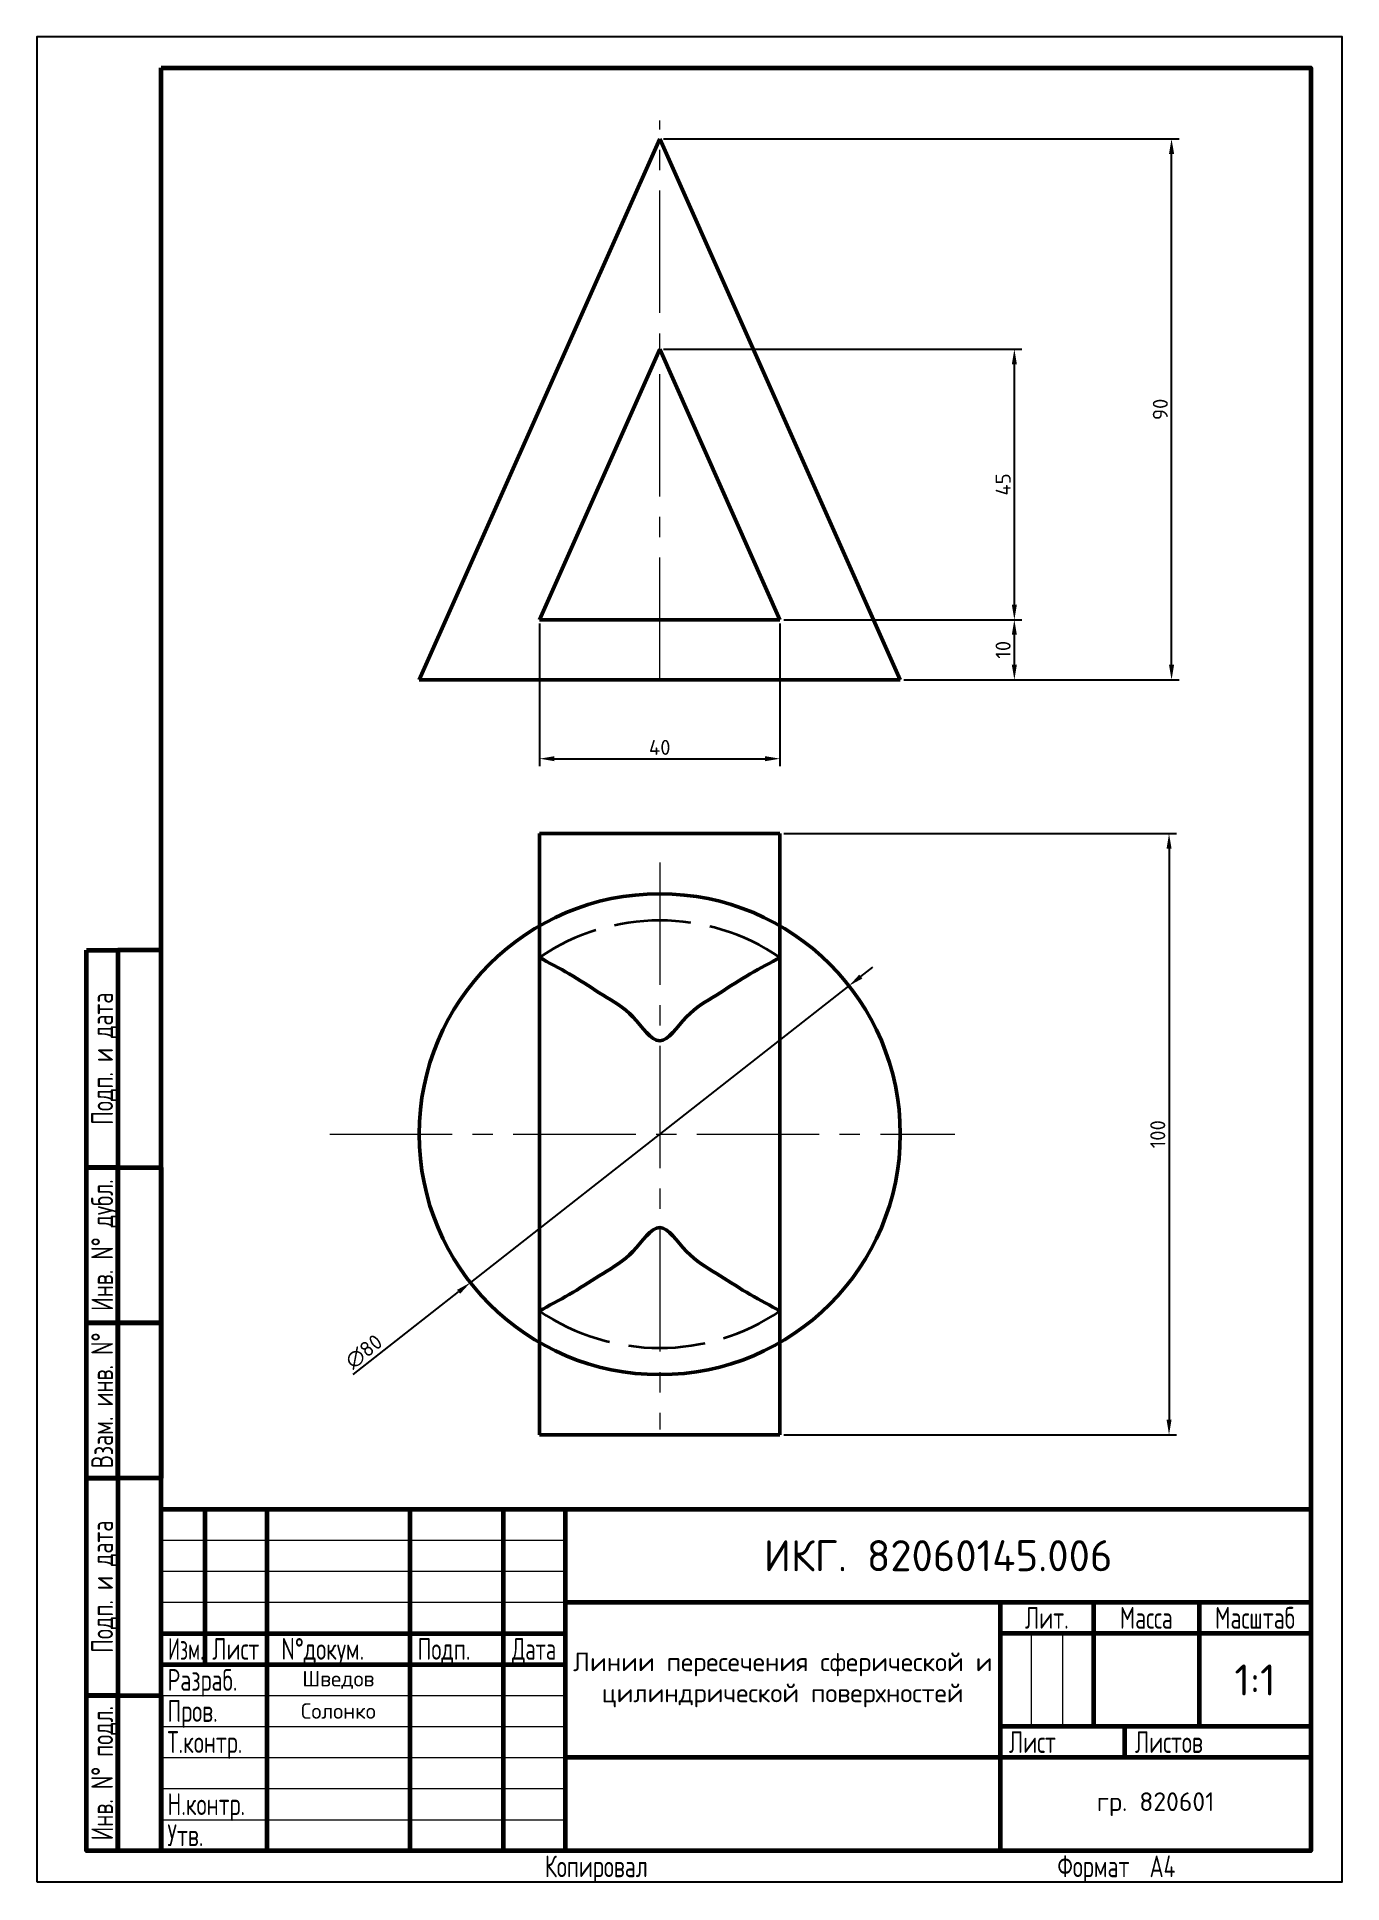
# Paper-space layout 'А4' of a CAD drawing. Header units: millimetres. Extents: x -3 to 207, y -3 to 294.
# The model-space entities are those that its viewports show. They can reach past a viewport. Long polylines and large blocks are cut down to what shows.
import ezdxf
from ezdxf.enums import TextEntityAlignment as Align

# ---------------------------------------------------------------- set-up
doc = ezdxf.new("R2010")
doc.units = ezdxf.units.MM
doc.linetypes.add('ACAD_ISO02W100', pattern=[15, 12, -3])
doc.linetypes.add('CENTER2', pattern=[28.575, 19.05, -3.175, 3.175, -3.175])
doc.layers.add('VPORTS', color=3, linetype='Continuous')
for name, color, linetype, lineweight in [('невидемые линии', 50, 'ACAD_ISO02W100', 35), ('ОСИ', 1, 'CENTER2', 20), ('основные', 7, 'Continuous', 50), ('размеры', 140, 'Continuous', 30), ('РАМКА', 7, 'Continuous', 60)]:
    doc.layers.add(name, color=color, linetype=linetype, lineweight=lineweight)
doc.styles.get("Standard").update_dxf_attribs({"font": 'isocpeur.ttf'})
doc.styles.add('СПДС', font='geniso.shx', dxfattribs={"width": 0.8})
doc.dimstyles.new('ISO-25', dxfattribs={"dimtxt": 2.5, "dimasz": 2.5, "dimexe": 1.25, "dimexo": 0.625, "dimtad": 1, "dimtxsty": 'Standard', "dimcen": 2.5, "dimadec": 0, "dimazin": 0, "dimtfac": 1, "dimtmove": 0, "dimatfit": 3, "dimfxl": 1, "dimarcsym": 0})

# ---------------------------------------------------------------- blocks, each defined once
blk = doc.blocks.new('*U2')
at = {"color": 0, "linetype": 'Continuous', "lineweight": 25}
blk.add_lwpolyline([(-210, 0), (0, 0), (0, 297), (-210, 297)], close=True, dxfattribs=at)
at = {"color": 0, "linetype": 'Continuous', "lineweight": -2}
for points in [[(-190, 292), (-5, 292), (-5, 5), (-190, 5)], [(-202, 150), (-197, 150), (-197, 115), (-202, 115)], [(-197, 115), (-190, 115), (-190, 150), (-197, 150)], [(-202, 115), (-197, 115), (-197, 90), (-202, 90)], [(-197, 115), (-190, 115), (-190, 90), (-197, 90)], [(-202, 90), (-197, 90), (-197, 65), (-202, 65)], [(-197, 90), (-190, 90), (-190, 65), (-197, 65)], [(-202, 65), (-197, 65), (-197, 30), (-202, 30)], [(-197, 30), (-190, 30), (-190, 65), (-197, 65)], [(-202, 30), (-197, 30), (-197, 5), (-202, 5)], [(-197, 30), (-190, 30), (-190, 5), (-197, 5)]]:
    blk.add_lwpolyline(points, close=True, dxfattribs=at)
at = {"color": 0, "linetype": 'Continuous', "lineweight": 20, "style": 'СПДС', "width": 0.8}
for s, p in [('Подп. и дата', (-199.5, 132.5)), ('Инв. N%%D дубл.', (-199.5, 102.5)), ('Взам. инв. N%%D', (-199.5, 77.5)), ('Подп. и дата', (-199.5, 47.5)), ('Инв. N%%D подл.', (-199.5, 17.5))]:
    blk.add_text(s, height=3.5, rotation=90, dxfattribs=at).set_placement(p, align=Align.MIDDLE_CENTER)
blk = doc.blocks.new('*U3')
at = {"color": 0, "linetype": 'Continuous', "lineweight": -2}
for p, q in [((-178, 55), (-178, 30)), ((-168, 55), (-168, 0)), ((-145, 55), (-145, 0)), ((-130, 55), (-130, 0)), ((-120, 55), (-120, 0)), ((-120, 40), (0, 40)), ((-50, 40), (-50, 0)), ((-35, 40), (-35, 20)), ((-18, 40), (-18, 20)), ((-185, 35), (-120, 35)), ((0, 35), (-50, 35)), ((-185, 30), (-120, 30)), ((0, 20), (-50, 20)), ((-30, 20), (-30, 15)), ((0, 15), (-120, 15))]:
    blk.add_line(p, q, dxfattribs=at)
at = {"color": 0, "linetype": 'Continuous', "lineweight": 20}
for p, q in [((-185, 50), (-120, 50)), ((-185, 45), (-120, 45)), ((-185, 40), (-120, 40)), ((-45, 35), (-45, 20)), ((-40, 35), (-40, 20)), ((-185, 25), (-120, 25)), ((-185, 20), (-120, 20)), ((-185, 15), (-120, 15)), ((-185, 10), (-120, 10)), ((-185, 5), (-120, 5))]:
    blk.add_line(p, q, dxfattribs=at)
at = {"color": 0, "linetype": 'Continuous', "lineweight": -2}
blk.add_lwpolyline([(-185, 55), (0, 55), (0, 0), (-185, 0)], close=True, dxfattribs=at)
at = {"color": 0, "linetype": 'Continuous', "lineweight": 20, "style": 'СПДС'}
for s, width, p in [('Лит.', 0.8, (-42.5, 37.5)), ('Масса', 0.8, (-26.5, 37.5)), ('Масштаб', 0.8, (-9, 37.5)), ('Изм.', 0.7, (-181, 32.5)), ('Лист', 0.8, (-173, 32.5)), ('N%%Dдокум.', 0.8, (-159, 32.5)), ('Подп.', 0.8, (-139.5, 32.5)), ('Дата', 0.75, (-125, 32.5)), ('Лист', 0.8, (-44.82, 17.5)), ('Листов', 0.8, (-22.86, 17.5)), ('Копировал', 0.8, (-115, -2.5)), ('Формат', 0.8, (-35, -2.5))]:
    blk.add_text(s, height=3.5, dxfattribs=dict(at, width=width)).set_placement(p, align=Align.MIDDLE_CENTER)
at = {"color": 0, "linetype": 'Continuous', "lineweight": 20, "style": 'СПДС', "flags": 8}
for tag, height, width, p in [('IZM1', 3.5, 0.8, (-181.5, 50.75)), ('LIST1', 3.5, 0.8, (-173, 50.75)), ('NDOC1', 3.5, 0.7, (-157, 50.75)), ('DAT1', 3.5, 0.6, (-125, 50.75)), ('IZM2', 3.5, 0.8, (-181.5, 45.75)), ('LIST2', 3.5, 0.8, (-173, 45.75)), ('NDOC2', 3.5, 0.7, (-157, 45.75)), ('DAT2', 3.5, 0.6, (-125, 45.75)), ('OBOZNACHEN', 5, 0.8, (-60, 45)), ('IZM3', 3.5, 0.8, (-181.5, 40.75)), ('LIST3', 3.5, 0.8, (-173, 40.75)), ('NDOC3', 3.5, 0.7, (-157, 40.75)), ('DAT3', 3.5, 0.6, (-125, 40.75)), ('IZM4', 3.5, 0.8, (-181.5, 35.75)), ('LIST4', 3.5, 0.8, (-173, 35.75)), ('NDOC4', 3.5, 0.7, (-157, 35.75)), ('DAT4', 3.5, 0.6, (-125, 35.75)), ('NAME-PRODUKT1', 3.5, 0.8, (-85, 32.5)), ('NAME-PRODUKT2', 3.5, 0.8, (-85, 28)), ('DATE1', 3.5, 0.6, (-125, 25.75)), ('NAME-PRODUKT3', 3.5, 0.8, (-85, 23.5)), ('DATE2', 3.5, 0.6, (-125, 20.75)), ('DATE3', 3.5, 0.6, (-125, 15.75)), ('NAME-DOCUMENT', 3.5, 0.8, (-84.97, 16.5)), ('DATE4', 3.5, 0.6, (-125, 10.75)), ('NAME-MAT1', 3.5, 0.8, (-85, 10)), ('DATE5', 3.5, 0.6, (-125, 5.75)), ('NAME-MAT2', 3.5, 0.8, (-85, 5.5)), ('ORGANIZATION', 5, 0.7, (-25, 5.5)), ('ORGANIZATION1', 3.5, 0.8, (-25, 8)), ('ORGANIZATION2', 3.5, 0.8, (-25, 3)), ('DATE6', 3.5, 0.6, (-125, 0.75)), ('NAME-MAT3', 3.5, 0.8, (-85, 1))]:
    blk.add_attdef(tag, text='', height=height, dxfattribs=dict(at, width=width)).set_placement(p, align=Align.CENTER)
for tag, p, width in [('JOB1', (-184, 25.75), 0.8), ('NAME1', (-167, 25.75), 0.7), ('JOB2', (-184, 20.75), 0.8), ('NAME2', (-167, 20.75), 0.7), ('JOB3', (-184, 15.75), 0.8), ('NAME3', (-167, 15.75), 0.7), ('JOB4', (-184, 10.75), 0.8), ('NAME4', (-167, 10.75), 0.7), ('JOB5', (-184, 5.75), 0.8), ('NAME5', (-167, 5.75), 0.7), ('JOB6', (-184, 0.75), 0.8), ('NAME6', (-167, 0.75), 0.7), ('FORMAT', (-25.97, -4.25), 0.8)]:
    blk.add_attdef(tag, p, '', height=3.5, dxfattribs=dict(at, width=width))
at = {"color": 0, "linetype": 'Continuous', "lineweight": 20, "style": 'СПДС', "width": 0.8, "flags": 8}
for tag, p in [('STAGE', (-47.5, 27.5)), ('MASSA', (-26.5, 27.5)), ('SCALE', (-9, 27.5)), ('LIST', (-35, 17.5)), ('LISTS', (-8.32, 17.5))]:
    blk.add_attdef(tag, text='', height=3.5, dxfattribs=at).set_placement(p, align=Align.MIDDLE_CENTER)
blk = doc.blocks.new('*D13')
at = {"layer": 'Defpoints', "color": 0, "transparency": 16777216}
for p in [(54.86, 226.46), (139.97, 226.46), (94.86, 136.46)]:
    blk.add_point(p, dxfattribs=at)
at = {"layer": 'размеры', "color": 0, "lineweight": -2, "transparency": 16777216}
for p, q in [((55.48, 226.46), (141.22, 226.46)), ((139.97, 138.96), (139.97, 223.96)), ((95.48, 136.46), (141.22, 136.46))]:
    blk.add_line(p, q, dxfattribs=at)
at = {"layer": 'размеры', "color": 0, "transparency": 16777216}
for points in [[(139.55, 223.96), (140.39, 223.96), (139.97, 226.46)], [(139.55, 138.96), (140.39, 138.96), (139.97, 136.46)]]:
    blk.add_solid(points, dxfattribs=at)
at = {"layer": 'размеры', "color": 0, "transparency": 16777216, "insert": (138.1, 181.46), "char_height": 2.5, "attachment_point": 5, "rotation": 90}
blk.add_mtext('90', dxfattribs=at)
blk = doc.blocks.new('*D14')
at = {"layer": 'Defpoints', "color": 0, "transparency": 16777216}
for p in [(74.86, 146.46), (113.83, 146.46), (95.48, 136.46)]:
    blk.add_point(p, dxfattribs=at)
at = {"layer": 'размеры', "color": 0, "lineweight": -2, "transparency": 16777216}
for p, q in [((75.48, 146.46), (115.08, 146.46)), ((113.83, 138.96), (113.83, 143.96)), ((96.11, 136.46), (115.08, 136.46))]:
    blk.add_line(p, q, dxfattribs=at)
at = {"layer": 'размеры', "color": 0, "transparency": 16777216}
for points in [[(113.41, 143.96), (114.25, 143.96), (113.83, 146.46)], [(113.41, 138.96), (114.25, 138.96), (113.83, 136.46)]]:
    blk.add_solid(points, dxfattribs=at)
at = {"layer": 'размеры', "color": 0, "transparency": 16777216, "insert": (111.96, 141.46), "char_height": 2.5, "attachment_point": 5, "rotation": 90}
blk.add_mtext('10', dxfattribs=at)
blk = doc.blocks.new('*D15')
at = {"layer": 'Defpoints', "color": 0, "transparency": 16777216}
for p in [(54.86, 191.46), (113.83, 191.46), (75.48, 146.46)]:
    blk.add_point(p, dxfattribs=at)
at = {"layer": 'размеры', "color": 0, "lineweight": -2, "transparency": 16777216}
for p, q in [((55.48, 191.46), (115.08, 191.46)), ((113.83, 148.96), (113.83, 188.96)), ((76.11, 146.46), (115.08, 146.46))]:
    blk.add_line(p, q, dxfattribs=at)
at = {"layer": 'размеры', "color": 0, "transparency": 16777216}
for points in [[(113.41, 188.96), (114.25, 188.96), (113.83, 191.46)], [(113.41, 148.96), (114.25, 148.96), (113.83, 146.46)]]:
    blk.add_solid(points, dxfattribs=at)
at = {"layer": 'размеры', "color": 0, "transparency": 16777216, "insert": (111.96, 168.96), "char_height": 2.5, "attachment_point": 5, "rotation": 90}
blk.add_mtext('45', dxfattribs=at)
blk = doc.blocks.new('*D16')
at = {"layer": 'Defpoints', "color": 0, "transparency": 16777216}
for p in [(74.86, 110.87), (74.86, 10.87), (139.55, 10.87)]:
    blk.add_point(p, dxfattribs=at)
at = {"layer": 'размеры', "color": 0, "lineweight": -2, "transparency": 16777216}
for p, q in [((75.48, 110.87), (140.8, 110.87)), ((139.55, 108.37), (139.55, 13.37)), ((75.48, 10.87), (140.8, 10.87))]:
    blk.add_line(p, q, dxfattribs=at)
at = {"layer": 'размеры', "color": 0, "transparency": 16777216}
for points in [[(139.14, 108.37), (139.97, 108.37), (139.55, 110.87)], [(139.14, 13.37), (139.97, 13.37), (139.55, 10.87)]]:
    blk.add_solid(points, dxfattribs=at)
at = {"layer": 'размеры', "color": 0, "transparency": 16777216, "insert": (137.68, 60.87), "char_height": 2.5, "attachment_point": 5, "rotation": 90}
blk.add_mtext('100', dxfattribs=at)
blk = doc.blocks.new('*D17')
at = {"layer": 'Defpoints', "color": 0, "transparency": 16777216}
for p in [(86.33, 85.55), (23.38, 36.19)]:
    blk.add_point(p, dxfattribs=at)
at = {"layer": 'размеры', "color": 0, "lineweight": -2, "transparency": 16777216}
for p, q in [((88.3, 87.1), (90.27, 88.64)), ((86.33, 85.55), (23.38, 36.19)), ((3.88, 20.9), (21.41, 34.64))]:
    blk.add_line(p, q, dxfattribs=at)
at = {"layer": 'размеры', "color": 0, "transparency": 16777216}
for points in [[(88.04, 87.42), (88.56, 86.77), (86.33, 85.55)], [(21.16, 34.97), (21.67, 34.32), (23.38, 36.19)]]:
    blk.add_solid(points, dxfattribs=at)
at = {"layer": 'размеры', "color": 0, "transparency": 16777216, "insert": (5.68, 24.69), "char_height": 2.5, "attachment_point": 5, "rotation": 38.1032}
blk.add_mtext('∅80', dxfattribs=at)
blk = doc.blocks.new('*D18')
at = {"layer": 'Defpoints', "color": 0, "transparency": 16777216}
for p in [(34.86, 146.46), (74.86, 146.46), (74.86, 123.34)]:
    blk.add_point(p, dxfattribs=at)
at = {"layer": 'размеры', "color": 0, "lineweight": -2, "transparency": 16777216}
for p, q in [((34.86, 145.84), (34.86, 122.09)), ((74.86, 145.84), (74.86, 122.09)), ((37.36, 123.34), (72.36, 123.34))]:
    blk.add_line(p, q, dxfattribs=at)
at = {"layer": 'размеры', "color": 0, "transparency": 16777216}
for points in [[(37.36, 123.76), (37.36, 122.92), (34.86, 123.34)], [(72.36, 123.76), (72.36, 122.92), (74.86, 123.34)]]:
    blk.add_solid(points, dxfattribs=at)
at = {"layer": 'размеры', "color": 0, "transparency": 16777216, "insert": (54.86, 125.22), "char_height": 2.5, "attachment_point": 5}
blk.add_mtext('40', dxfattribs=at)

msp = doc.modelspace()

# ---------------------------------------------------------------- linework, layer by layer
at = {"layer": 'невидемые линии'}
for start, end in [(55.77113, 124.22887), (235.77113, 304.22887)]:
    msp.add_arc((54.858, 60.87), 35.556, start, end, dxfattribs=at)
at = {"layer": 'ОСИ'}
for p, q in [((54.858, 136.46), (54.858, 229.533)), ((54.858, 106.077), (54.858, 11.723)), ((0, 60.87), (103.917, 60.87)), ((54.858, 60.87), (54.858, 60.87))]:
    msp.add_line(p, q, dxfattribs=at)
at = {"layer": 'основные'}
for p, q in [((54.858, 226.46), (14.858, 136.46)), ((54.858, 226.46), (94.858, 136.46)), ((34.858, 146.46), (54.858, 191.46)), ((54.858, 191.46), (74.858, 146.46)), ((54.858, 146.46), (34.858, 146.46)), ((34.858, 146.46), (54.858, 146.46)), ((34.858, 146.46), (74.858, 146.46)), ((14.858, 136.46), (94.858, 136.46)), ((34.858, 110.87), (34.858, 10.87)), ((34.858, 110.87), (74.858, 110.87)), ((74.858, 10.87), (74.858, 110.87)), ((34.858, 10.87), (74.858, 10.87))]:
    msp.add_line(p, q, dxfattribs=at)
msp.add_circle((54.858, 60.87), 40, dxfattribs=at)
for points in [[(34.858, 90.267), (35.403, 89.965), (40.44, 87.179), (45.43, 84.024), (50.414, 80.37), (54.858, 76.409), (59.302, 80.37), (64.286, 84.024), (69.275, 87.179), (74.313, 89.965), (74.858, 90.267)], [(34.858, 31.473), (35.403, 31.775), (40.44, 34.562), (45.43, 37.716), (50.414, 41.37), (54.858, 45.331), (59.302, 41.37), (64.286, 37.716), (69.275, 34.562), (74.313, 31.775), (74.858, 31.473)]]:
    msp.add_spline(points, degree=3, dxfattribs=at)

# ---------------------------------------------------------------- dimensions: what is measured, and where the dimension line sits
at = {"layer": 'размеры'}
for base, p1, p2, picture, middle in [((139.971, 226.46), (94.858, 136.46), (54.858, 226.46), '*D13', (138.096, 181.46)), ((113.831, 191.46), (75.483, 146.46), (54.858, 191.46), '*D15', (111.956, 168.96)), ((113.831, 146.46), (95.483, 136.46), (74.858, 146.46), '*D14', (111.956, 141.46)), ((139.554, 10.87), (74.858, 110.87), (74.858, 10.87), '*D16', (137.679, 60.87))]:
    dim = msp.add_linear_dim(base=base, p1=p1, p2=p2, angle=90, dimstyle='ISO-25', dxfattribs=at)
    dim.commit()
    dim.dimension.update_dxf_attribs({"geometry": picture, "text_midpoint": middle})
dim = msp.add_linear_dim(base=(74.858, 123.341), p1=(34.858, 146.46), p2=(74.858, 146.46), dimstyle='ISO-25', dxfattribs=at)
dim.commit()
dim.dimension.update_dxf_attribs({"geometry": '*D18', "text_midpoint": (54.858, 125.216)})
dim = msp.add_diameter_dim_2p(p1=(86.334, 85.553), p2=(23.382, 36.187), dimstyle='ISO-25', dxfattribs=at)
dim.commit()
dim.dimension.update_dxf_attribs({"geometry": '*D17', "text_midpoint": (6.835, 23.211), "dimtype": 163})

psp = doc.layouts.new('А4')

# ---------------------------------------------------------------- block references
at = {"layer": 'РАМКА'}
psp.add_blockref('*U2', (206.66, -3.06), dxfattribs=at)
ref = psp.add_blockref('*U3', (201.66, 1.94), dxfattribs=at)
ref.add_attrib('JOB1', 'Разраб.', (17.66, 27.69), dxfattribs={"layer": '0', "color": 0, "linetype": 'Continuous', "lineweight": 20, "height": 3.5, "style": 'СПДС', "width": 0.8})
ref.add_attrib('JOB2', 'Пров.', (17.66, 22.69), dxfattribs={"layer": '0', "color": 0, "linetype": 'Continuous', "lineweight": 20, "height": 3.5, "style": 'СПДС', "width": 0.8})
ref.add_attrib('JOB3', 'Т.контр.', (17.66, 17.69), dxfattribs={"layer": '0', "color": 0, "linetype": 'Continuous', "lineweight": 20, "height": 3.5, "style": 'СПДС', "width": 0.8})
ref.add_attrib('JOB5', 'Н.контр.', (17.66, 7.69), dxfattribs={"layer": '0', "color": 0, "linetype": 'Continuous', "lineweight": 20, "height": 3.5, "style": 'СПДС', "width": 0.8})
ref.add_attrib('JOB6', 'Утв.', (17.66, 2.69), dxfattribs={"layer": '0', "color": 0, "linetype": 'Continuous', "lineweight": 20, "height": 3.5, "style": 'СПДС', "width": 0.8})
ref.add_attrib('FORMAT', 'A4', (175.69, -2.31), dxfattribs={"layer": '0', "color": 0, "linetype": 'Continuous', "lineweight": 20, "height": 3.5, "style": 'СПДС', "width": 0.8})

# ---------------------------------------------------------------- texts
at = {"attachment_point": 5}
for s, width, insert, char_height in [('ИКГ. 82060145.006', 120, (141.66, 49.44), 5), ('{\\fISOCPEUR|b0|i0|c204|p34;Линии пересечения сферической и цилиндрической поверхностей}', 70, (116.66, 29.44), 3), ('Шведов', 23, (45.16, 29.44), 2.5), ('1:1', 18, (192.66, 29.44), 5), ('Солонко', 23, (45.16, 24.44), 2.5), ('гр. 820601', 50, (176.66, 9.44), 3)]:
    psp.add_mtext_dynamic_manual_height_columns(s, width=width, gutter_width=12.5, heights=[0], dxfattribs=dict(at, insert=insert, char_height=char_height))

# ---------------------------------------------------------------- viewports
at = {"layer": 'VPORTS'}
psp.add_viewport(center=(109.16, 172.94), size=(185, 232), view_center_point=(67.56, 118.371), view_height=239.7575, dxfattribs=at)

doc.saveas('drawing.dxf')
